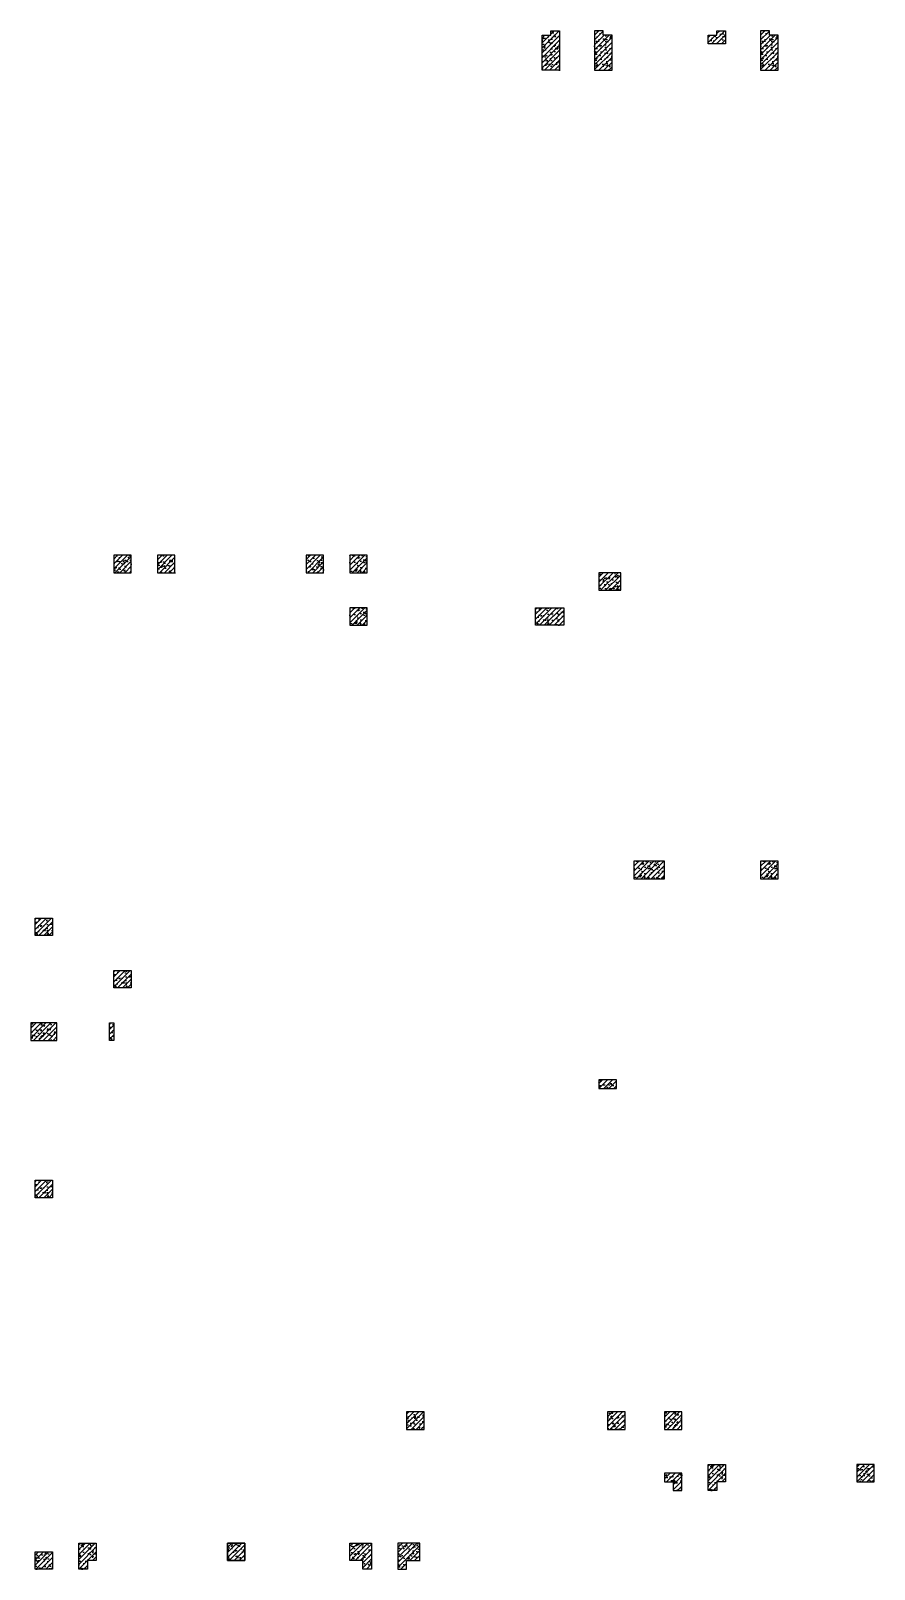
# Model space of a CAD drawing. Extents: x -100030 to 423145, y -43375 to 896525.
# Drawn here: x 402495 to 412145, y 684925 to 702525 of the extents above; entities that cross this region are included whole.
import ezdxf

# ---------------------------------------------------------------- set-up
doc = ezdxf.new("R2010")
doc.units = 0
doc.header["$LTSCALE"] = 500
for name, color, linetype in [('C-XREF-EXT', 7, 'CONTINUOUS'), ('S_CONS_COLU', 200, 'CONTINUOUS'), ('S_CONS_COLU_HACH', 7, 'CONTINUOUS')]:
    doc.layers.add(name, color=color, linetype=linetype)
pattern_1 = [(45, (-349752.515, -306148.228), (-28.2842712, 28.2842712), []), (50, (-349752.52, -306148.23), (143.452037, -12.550427), [15, -165]), (355, (-349752.52, -306148.23), (-27.750267, 150.438427), [12, -132]), (100.4514, (-349740.56, -306149.27), (115.701876, 137.88791), [12.74804, -140.228422]), (46.1842, (-349752.52, -306108.23), (213.44821, -33.1038), [22.5, -247.5]), (96.6356, (-349734.73, -306110.99), (186.93254, 194.82357), [19.12206, -210.3426]), (351.1842, (-349752.52, -306108.23), (186.93239, 194.82372), [18, -198]), (21, (-349732.52, -306118.23), (119.38141, -80.523778), [15, -165]), (326, (-349732.52, -306118.23), (48.663066, 145.03001), [12, -132]), (71.4514, (-349722.57, -306124.94), (168.044526, 64.5061), [12.74804, -140.228422]), (37.5, (-349752.515, -306148.23), (2.431971, 66.578771), [0, -130.4, 0, -134, 0, -132.5]), (7.5, (-349752.515, -306148.23), (52.613907, 78.882342), [0, -76.4, 0, -127.4, 0, -50.5]), (327.5, (-349797.115, -306148.23), (106.764487, -4.5109743), [0, -50, 0, -156, 0, -207]), (317.5, (-349817.12, -306148.23), (116.637234, 20.020996), [0, -65, 0, -103.6, 0, -147])]
pattern_2 = [(45, (-372895.49, -795224.866), (-28.2842712, 28.2842712), []), (50, (-372895.49, -795224.87), (143.452037, -12.550427), [15, -165]), (355, (-372895.49, -795224.87), (-27.750267, 150.438427), [12, -132]), (100.4514, (-372883.53, -795225.91), (115.701876, 137.887908), [12.748038, -140.228422]), (46.1842, (-372895.49, -795184.87), (213.44821, -33.103803), [22.5, -247.5]), (96.6356, (-372877.7, -795187.62), (186.93254, 194.823574), [19.12206, -210.3426]), (351.1842, (-372895.49, -795184.87), (186.93239, 194.82372), [18, -198]), (21, (-372875.49, -795194.87), (119.38141, -80.523778), [15, -165]), (326, (-372875.49, -795194.87), (48.663066, 145.03001), [12, -132]), (71.4514, (-372865.54, -795201.58), (168.044526, 64.5061), [12.748038, -140.228422]), (37.5, (-372895.49, -795224.866), (2.431971, 66.5787708), [0, -130.4, 0, -134, 0, -132.5]), (7.5, (-372895.49, -795224.866), (52.6139075, 78.8823424), [0, -76.4, 0, -127.4, 0, -50.5]), (327.5, (-372940.09, -795224.866), (106.7644872, -4.5109743), [0, -50, 0, -156, 0, -207]), (317.5, (-372960.09, -795224.87), (116.637234, 20.020996), [0, -65, 0, -103.6, 0, -147])]
pattern_3 = [(45, (-388795.49, -795224.866), (-28.2842712, 28.2842712), []), (50, (-388795.49, -795224.87), (143.452037, -12.550427), [15, -165]), (355, (-388795.49, -795224.87), (-27.750267, 150.438427), [12, -132]), (100.4514, (-388783.53, -795225.91), (115.701876, 137.887908), [12.748038, -140.228422]), (46.1842, (-388795.49, -795184.87), (213.44821, -33.103803), [22.5, -247.5]), (96.6356, (-388777.7, -795187.62), (186.93254, 194.823574), [19.12206, -210.3426]), (351.1842, (-388795.49, -795184.87), (186.93239, 194.82372), [18, -198]), (21, (-388775.49, -795194.87), (119.38141, -80.523778), [15, -165]), (326, (-388775.49, -795194.87), (48.663066, 145.03001), [12, -132]), (71.4514, (-388765.54, -795201.58), (168.044526, 64.5061), [12.748038, -140.228422]), (37.5, (-388795.49, -795224.866), (2.431971, 66.5787708), [0, -130.4, 0, -134, 0, -132.5]), (7.5, (-388795.49, -795224.866), (52.6139075, 78.8823424), [0, -76.4, 0, -127.4, 0, -50.5]), (327.5, (-388840.09, -795224.866), (106.7644872, -4.5109743), [0, -50, 0, -156, 0, -207]), (317.5, (-388860.09, -795224.87), (116.637234, 20.020996), [0, -65, 0, -103.6, 0, -147])]
pattern_4 = [(45, (-400556.205, -789298.508), (-28.2842712, 28.2842712), []), (50, (-400556.2, -789298.51), (143.452037, -12.550427), [15, -165]), (355, (-400556.2, -789298.51), (-27.750267, 150.438427), [12, -132]), (100.4514, (-400544.25, -789299.55), (115.701876, 137.887908), [12.748038, -140.228422]), (46.1842, (-400556.2, -789258.5), (213.44821, -33.103803), [22.5, -247.5]), (96.6356, (-400538.42, -789261.27), (186.93254, 194.823574), [19.12206, -210.3426]), (351.1842, (-400556.2, -789258.5), (186.93239, 194.82372), [18, -198]), (21, (-400536.2, -789268.51), (119.38141, -80.523778), [15, -165]), (326, (-400536.2, -789268.51), (48.663066, 145.03001), [12, -132]), (71.4514, (-400526.26, -789275.22), (168.044526, 64.5061), [12.748038, -140.228422]), (37.5, (-400556.205, -789298.51), (2.431971, 66.5787708), [0, -130.4, 0, -134, 0, -132.5]), (7.5, (-400556.205, -789298.51), (52.6139075, 78.8823424), [0, -76.4, 0, -127.4, 0, -50.5]), (327.5, (-400600.805, -789298.51), (106.7644872, -4.5109743), [0, -50, 0, -156, 0, -207]), (317.5, (-400620.805, -789298.51), (116.637234, 20.020996), [0, -65, 0, -103.6, 0, -147])]

# ---------------------------------------------------------------- blocks, each defined once
blk = doc.blocks.new('A$C1DA66590')
at = {"layer": 'S_CONS_COLU_HACH'}
h = blk.add_hatch(dxfattribs=at)
h.set_pattern_fill('AN31C', color=256, scale=200)
h.set_pattern_definition(pattern_4)
h.paths.add_polyline_path([(19550, 7250), (19650, 7250), (19650, 7300), (19750, 7300), (19750, 6850), (19550, 6850)])
h = blk.add_hatch(dxfattribs=at)
h.set_pattern_fill('AN31C', color=256, scale=200)
h.set_pattern_definition(pattern_4)
h.paths.add_polyline_path([(20350, 7250), (20250, 7250), (20250, 7300), (20150, 7300), (20150, 6850), (20350, 6850)])
h = blk.add_hatch(dxfattribs=at)
h.set_pattern_fill('AN31C', color=256, scale=200)
h.set_pattern_definition([(45, (-399010.857, -789250.773), (-28.2842712, 28.2842712), []), (50, (-399010.86, -789250.77), (143.452037, -12.550427), [15, -165]), (355, (-399010.86, -789250.77), (-27.750267, 150.438427), [12, -132]), (100.4514, (-398998.9, -789251.82), (115.701876, 137.887908), [12.748038, -140.228422]), (46.1842, (-399010.86, -789210.77), (213.44821, -33.103803), [22.5, -247.5]), (96.6356, (-398993.07, -789213.53), (186.93254, 194.823574), [19.12206, -210.3426]), (351.1842, (-399010.86, -789210.77), (186.93239, 194.82372), [18, -198]), (21, (-398990.86, -789220.77), (119.38141, -80.523778), [15, -165]), (326, (-398990.86, -789220.77), (48.663066, 145.03001), [12, -132]), (71.4514, (-398980.91, -789227.48), (168.044526, 64.5061), [12.748038, -140.228422]), (37.5, (-399010.857, -789250.773), (2.431971, 66.5787708), [0, -130.4, 0, -134, 0, -132.5]), (7.5, (-399010.86, -789250.77), (52.6139075, 78.8823424), [0, -76.4, 0, -127.4, 0, -50.5]), (327.5, (-399055.46, -789250.773), (106.7644872, -4.5109743), [0, -50, 0, -156, 0, -207]), (317.5, (-399075.46, -789250.77), (116.637234, 20.020996), [0, -65, 0, -103.6, 0, -147])])
h.paths.add_polyline_path([(21450, 7150), (21450, 7250), (21550, 7250), (21550, 7300), (21650, 7300), (21650, 7150)])
h = blk.add_hatch(dxfattribs=at)
h.set_pattern_fill('AN31C', color=256, scale=200)
h.set_pattern_definition([(45, (-398656.205, -789298.508), (-28.2842712, 28.2842712), []), (50, (-398656.2, -789298.51), (143.452037, -12.550427), [15, -165]), (355, (-398656.2, -789298.51), (-27.750267, 150.438427), [12, -132]), (100.4514, (-398644.25, -789299.55), (115.701876, 137.887908), [12.748038, -140.228422]), (46.1842, (-398656.2, -789258.5), (213.44821, -33.103803), [22.5, -247.5]), (96.6356, (-398638.42, -789261.27), (186.93254, 194.823574), [19.12206, -210.3426]), (351.1842, (-398656.2, -789258.5), (186.93239, 194.82372), [18, -198]), (21, (-398636.2, -789268.51), (119.38141, -80.523778), [15, -165]), (326, (-398636.2, -789268.51), (48.663066, 145.03001), [12, -132]), (71.4514, (-398626.26, -789275.22), (168.044526, 64.5061), [12.748038, -140.228422]), (37.5, (-398656.205, -789298.51), (2.431971, 66.5787708), [0, -130.4, 0, -134, 0, -132.5]), (7.5, (-398656.205, -789298.51), (52.6139075, 78.8823424), [0, -76.4, 0, -127.4, 0, -50.5]), (327.5, (-398700.805, -789298.51), (106.7644872, -4.5109743), [0, -50, 0, -156, 0, -207]), (317.5, (-398720.805, -789298.51), (116.637234, 20.020996), [0, -65, 0, -103.6, 0, -147])])
h.paths.add_polyline_path([(22250, 7250), (22150, 7250), (22150, 7300), (22050, 7300), (22050, 6850), (22250, 6850)])
h = blk.add_hatch(dxfattribs=at)
h.set_pattern_fill('AN31C', color=256, scale=200)
h.set_pattern_definition(pattern_2)
h.paths.add_polyline_path([(14850, 1300), (14650, 1300), (14650, 1100), (14850, 1100)])
h = blk.add_hatch(dxfattribs=at)
h.set_pattern_fill('AN31C', color=256, scale=200)
h.set_pattern_definition(pattern_2)
h.paths.add_polyline_path([(15350, 1300), (15150, 1300), (15150, 1100), (15350, 1100)])
h = blk.add_hatch(dxfattribs=at)
h.set_pattern_fill('AN31C', color=256, scale=200)
h.set_pattern_definition(pattern_2)
h.paths.add_polyline_path([(17050, 1300), (16850, 1300), (16850, 1100), (17050, 1100)])
h = blk.add_hatch(dxfattribs=at)
h.set_pattern_fill('AN31C', color=256, scale=200)
h.set_pattern_definition(pattern_2)
h.paths.add_polyline_path([(17550, 1300), (17350, 1300), (17350, 1100), (17550, 1100)])
h = blk.add_hatch(dxfattribs=at)
h.set_pattern_fill('AN31C', color=256, scale=200)
h.set_pattern_definition([(45, (-401845.476, -795424.863), (-28.2842712, 28.2842712), []), (50, (-401845.48, -795424.86), (143.452037, -12.550427), [15, -165]), (355, (-401845.48, -795424.86), (-27.750267, 150.438427), [12, -132]), (100.4514, (-401833.52, -795425.91), (115.701876, 137.887908), [12.748038, -140.228422]), (46.1842, (-401845.48, -795384.86), (213.44821, -33.103803), [22.5, -247.5]), (96.6356, (-401827.69, -795387.62), (186.93254, 194.823574), [19.12206, -210.3426]), (351.1842, (-401845.48, -795384.86), (186.93239, 194.82372), [18, -198]), (21, (-401825.48, -795394.86), (119.38141, -80.523778), [15, -165]), (326, (-401825.48, -795394.86), (48.663066, 145.03001), [12, -132]), (71.4514, (-401815.53, -795401.57), (168.044526, 64.5061), [12.748038, -140.228422]), (37.5, (-401845.476, -795424.863), (2.431971, 66.5787708), [0, -130.4, 0, -134, 0, -132.5]), (7.5, (-401845.476, -795424.86), (52.6139075, 78.8823424), [0, -76.4, 0, -127.4, 0, -50.5]), (327.5, (-401890.076, -795424.863), (106.7644872, -4.5109743), [0, -50, 0, -156, 0, -207]), (317.5, (-401910.08, -795424.86), (116.637234, 20.020996), [0, -65, 0, -103.6, 0, -147])])
h.paths.add_polyline_path([(20450, 1100), (20200, 1100), (20200, 900), (20450, 900)])
h = blk.add_hatch(dxfattribs=at)
h.set_pattern_fill('AN31C', color=256, scale=200)
h.set_pattern_definition([(45, (-372895.49, -795824.866), (-28.2842712, 28.2842712), []), (50, (-372895.49, -795824.87), (143.452037, -12.550427), [15, -165]), (355, (-372895.49, -795824.87), (-27.750267, 150.438427), [12, -132]), (100.4514, (-372883.53, -795825.91), (115.701876, 137.887908), [12.748038, -140.228422]), (46.1842, (-372895.49, -795784.87), (213.44821, -33.103803), [22.5, -247.5]), (96.6356, (-372877.7, -795787.62), (186.93254, 194.823574), [19.12206, -210.3426]), (351.1842, (-372895.49, -795784.87), (186.93239, 194.82372), [18, -198]), (21, (-372875.49, -795794.87), (119.38141, -80.523778), [15, -165]), (326, (-372875.49, -795794.87), (48.663066, 145.03001), [12, -132]), (71.4514, (-372865.54, -795801.58), (168.044526, 64.5061), [12.748038, -140.228422]), (37.5, (-372895.49, -795824.866), (2.431971, 66.5787708), [0, -130.4, 0, -134, 0, -132.5]), (7.5, (-372895.49, -795824.866), (52.6139075, 78.8823424), [0, -76.4, 0, -127.4, 0, -50.5]), (327.5, (-372940.09, -795824.866), (106.7644872, -4.5109743), [0, -50, 0, -156, 0, -207]), (317.5, (-372960.09, -795824.87), (116.637234, 20.020996), [0, -65, 0, -103.6, 0, -147])])
h.paths.add_polyline_path([(17550, 700), (17350, 700), (17350, 500), (17550, 500)])
h = blk.add_hatch(dxfattribs=at)
h.set_pattern_fill('AN31C', color=256, scale=200)
h.set_pattern_definition([(45, (-363570.502, -795824.866), (-28.2842712, 28.2842712), []), (50, (-363570.5, -795824.87), (143.452037, -12.550427), [15, -165]), (355, (-363570.5, -795824.87), (-27.750267, 150.438427), [12, -132]), (100.4514, (-363558.55, -795825.91), (115.701876, 137.887908), [12.748038, -140.228422]), (46.1842, (-363570.5, -795784.87), (213.44821, -33.103803), [22.5, -247.5]), (96.6356, (-363552.71, -795787.62), (186.93254, 194.823574), [19.12206, -210.3426]), (351.1842, (-363570.5, -795784.87), (186.93239, 194.82372), [18, -198]), (21, (-363550.5, -795794.87), (119.38141, -80.523778), [15, -165]), (326, (-363550.5, -795794.87), (48.663066, 145.03001), [12, -132]), (71.4514, (-363540.55, -795801.58), (168.044526, 64.5061), [12.748038, -140.228422]), (37.5, (-363570.5, -795824.866), (2.431971, 66.5787708), [0, -130.4, 0, -134, 0, -132.5]), (7.5, (-363570.5, -795824.866), (52.6139075, 78.8823424), [0, -76.4, 0, -127.4, 0, -50.5]), (327.5, (-363615.1, -795824.866), (106.7644872, -4.5109743), [0, -50, 0, -156, 0, -207]), (317.5, (-363635.1, -795824.87), (116.637234, 20.020996), [0, -65, 0, -103.6, 0, -147])])
h.paths.add_polyline_path([(19475, 700), (19800, 700), (19800, 500), (19475, 500)])
h = blk.add_hatch(dxfattribs=at)
h.set_pattern_fill('AN31C', color=256, scale=200)
h.set_pattern_definition([(45, (-369645.477, -798724.866), (-28.2842712, 28.2842712), []), (50, (-369645.48, -798724.87), (143.452037, -12.550427), [15, -165]), (355, (-369645.48, -798724.87), (-27.750267, 150.438427), [12, -132]), (100.4514, (-369633.52, -798725.91), (115.701876, 137.887908), [12.748038, -140.228422]), (46.1842, (-369645.48, -798684.87), (213.44821, -33.103803), [22.5, -247.5]), (96.6356, (-369627.69, -798687.62), (186.93254, 194.823574), [19.12206, -210.3426]), (351.1842, (-369645.48, -798684.87), (186.93239, 194.82372), [18, -198]), (21, (-369625.48, -798694.87), (119.38141, -80.523778), [15, -165]), (326, (-369625.48, -798694.87), (48.663066, 145.03001), [12, -132]), (71.4514, (-369615.53, -798701.58), (168.044526, 64.5061), [12.748038, -140.228422]), (37.5, (-369645.477, -798724.866), (2.431971, 66.5787708), [0, -130.4, 0, -134, 0, -132.5]), (7.5, (-369645.48, -798724.866), (52.6139075, 78.8823424), [0, -76.4, 0, -127.4, 0, -50.5]), (327.5, (-369690.077, -798724.866), (106.7644872, -4.5109743), [0, -50, 0, -156, 0, -207]), (317.5, (-369710.08, -798724.87), (116.637234, 20.020996), [0, -65, 0, -103.6, 0, -147])])
h.paths.add_polyline_path([(20950, -2200), (20600, -2200), (20600, -2400), (20950, -2400)])
h = blk.add_hatch(dxfattribs=at)
h.set_pattern_fill('AN31C', color=256, scale=200)
h.set_pattern_definition([(45, (-368195.476, -798724.866), (-28.2842712, 28.2842712), []), (50, (-368195.48, -798724.87), (143.452037, -12.550427), [15, -165]), (355, (-368195.48, -798724.87), (-27.750267, 150.438427), [12, -132]), (100.4514, (-368183.52, -798725.91), (115.701876, 137.887908), [12.748038, -140.228422]), (46.1842, (-368195.48, -798684.87), (213.44821, -33.103803), [22.5, -247.5]), (96.6356, (-368177.69, -798687.62), (186.93254, 194.823574), [19.12206, -210.3426]), (351.1842, (-368195.48, -798684.87), (186.93239, 194.82372), [18, -198]), (21, (-368175.48, -798694.87), (119.38141, -80.523778), [15, -165]), (326, (-368175.48, -798694.87), (48.663066, 145.03001), [12, -132]), (71.4514, (-368165.53, -798701.58), (168.044526, 64.5061), [12.748038, -140.228422]), (37.5, (-368195.476, -798724.866), (2.431971, 66.5787708), [0, -130.4, 0, -134, 0, -132.5]), (7.5, (-368195.476, -798724.866), (52.6139075, 78.8823424), [0, -76.4, 0, -127.4, 0, -50.5]), (327.5, (-368240.076, -798724.866), (106.7644872, -4.5109743), [0, -50, 0, -156, 0, -207]), (317.5, (-368260.08, -798724.87), (116.637234, 20.020996), [0, -65, 0, -103.6, 0, -147])])
h.paths.add_polyline_path([(22250, -2200), (22050, -2200), (22050, -2400), (22250, -2400)])
h = blk.add_hatch(dxfattribs=at)
h.set_pattern_fill('AN31C', color=256, scale=200)
h.set_pattern_definition([(45, (-369295.5, -799374.866), (-28.2842712, 28.2842712), []), (50, (-369295.5, -799374.87), (143.452037, -12.550427), [15, -165]), (355, (-369295.5, -799374.87), (-27.750267, 150.438427), [12, -132]), (100.4514, (-369283.55, -799375.91), (115.701876, 137.887908), [12.748038, -140.228422]), (46.1842, (-369295.5, -799334.87), (213.44821, -33.103803), [22.5, -247.5]), (96.6356, (-369277.71, -799337.62), (186.93254, 194.823574), [19.12206, -210.3426]), (351.1842, (-369295.5, -799334.87), (186.93239, 194.82372), [18, -198]), (21, (-369275.5, -799344.87), (119.38141, -80.523778), [15, -165]), (326, (-369275.5, -799344.87), (48.663066, 145.03001), [12, -132]), (71.4514, (-369265.55, -799351.58), (168.044526, 64.5061), [12.748038, -140.228422]), (37.5, (-369295.5, -799374.866), (2.431971, 66.5787708), [0, -130.4, 0, -134, 0, -132.5]), (7.5, (-369295.5, -799374.866), (52.6139075, 78.8823424), [0, -76.4, 0, -127.4, 0, -50.5]), (327.5, (-369340.1, -799374.866), (106.7644872, -4.5109743), [0, -50, 0, -156, 0, -207]), (317.5, (-369360.1, -799374.87), (116.637234, 20.020996), [0, -65, 0, -103.6, 0, -147])])
h.paths.add_polyline_path([(13750, -2850), (13950, -2850), (13950, -3050), (13750, -3050)])
h = blk.add_hatch(dxfattribs=at)
h.set_pattern_fill('AN31C', color=256, scale=200)
h.set_pattern_definition([(45, (-368395.5, -799974.868), (-28.2842712, 28.2842712), []), (50, (-368395.5, -799974.87), (143.452037, -12.550427), [15, -165]), (355, (-368395.5, -799974.87), (-27.750267, 150.438427), [12, -132]), (100.4514, (-368383.55, -799975.91), (115.701876, 137.887908), [12.748038, -140.228422]), (46.1842, (-368395.5, -799934.87), (213.44821, -33.103803), [22.5, -247.5]), (96.6356, (-368377.71, -799937.63), (186.93254, 194.823574), [19.12206, -210.3426]), (351.1842, (-368395.5, -799934.87), (186.93239, 194.82372), [18, -198]), (21, (-368375.5, -799944.87), (119.38141, -80.523778), [15, -165]), (326, (-368375.5, -799944.87), (48.663066, 145.03001), [12, -132]), (71.4514, (-368365.55, -799951.58), (168.044526, 64.5061), [12.748038, -140.228422]), (37.5, (-368395.5, -799974.87), (2.431971, 66.5787708), [0, -130.4, 0, -134, 0, -132.5]), (7.5, (-368395.5, -799974.87), (52.6139075, 78.8823424), [0, -76.4, 0, -127.4, 0, -50.5]), (327.5, (-368440.1, -799974.87), (106.7644872, -4.5109743), [0, -50, 0, -156, 0, -207]), (317.5, (-368460.1, -799974.87), (116.637234, 20.020996), [0, -65, 0, -103.6, 0, -147])])
h.paths.add_polyline_path([(14650, -3450), (14850, -3450), (14850, -3650), (14650, -3650)])
h = blk.add_hatch(dxfattribs=at)
h.set_pattern_fill('AN31C', color=256, scale=200)
h.set_pattern_definition([(45, (-396045.49, -790774.865), (-28.2842712, 28.2842712), []), (50, (-396045.49, -790774.87), (143.452037, -12.550427), [15, -165]), (355, (-396045.49, -790774.87), (-27.750267, 150.438427), [12, -132]), (100.4514, (-396033.53, -790775.91), (115.701876, 137.887908), [12.748038, -140.228422]), (46.1842, (-396045.49, -790734.87), (213.44821, -33.103803), [22.5, -247.5]), (96.6356, (-396027.7, -790737.62), (186.93254, 194.823574), [19.12206, -210.3426]), (351.1842, (-396045.49, -790734.87), (186.93239, 194.82372), [18, -198]), (21, (-396025.49, -790744.87), (119.38141, -80.523778), [15, -165]), (326, (-396025.49, -790744.87), (48.663066, 145.03001), [12, -132]), (71.4514, (-396015.54, -790751.58), (168.044526, 64.5061), [12.748038, -140.228422]), (37.5, (-396045.49, -790774.865), (2.431971, 66.5787708), [0, -130.4, 0, -134, 0, -132.5]), (7.5, (-396045.49, -790774.865), (52.6139075, 78.8823424), [0, -76.4, 0, -127.4, 0, -50.5]), (327.5, (-396090.09, -790774.865), (106.7644872, -4.5109743), [0, -50, 0, -156, 0, -207]), (317.5, (-396110.09, -790774.865), (116.637234, 20.020996), [0, -65, 0, -103.6, 0, -147])])
h.paths.add_polyline_path([(14000, -4050), (13700, -4050), (13700, -4250), (14000, -4250)])
h = blk.add_hatch(dxfattribs=at)
h.set_pattern_fill('AN31C', color=256, scale=200)
h.set_pattern_definition([(45, (-368445.5, -800574.866), (-28.2842712, 28.2842712), []), (50, (-368445.5, -800574.87), (143.452037, -12.550427), [15, -165]), (355, (-368445.5, -800574.87), (-27.750267, 150.438427), [12, -132]), (100.4514, (-368433.55, -800575.91), (115.701876, 137.887908), [12.748038, -140.228422]), (46.1842, (-368445.5, -800534.87), (213.44821, -33.103803), [22.5, -247.5]), (96.6356, (-368427.71, -800537.62), (186.93254, 194.823574), [19.12206, -210.3426]), (351.1842, (-368445.5, -800534.87), (186.93239, 194.82372), [18, -198]), (21, (-368425.5, -800544.87), (119.38141, -80.523778), [15, -165]), (326, (-368425.5, -800544.87), (48.663066, 145.03001), [12, -132]), (71.4514, (-368415.55, -800551.58), (168.044526, 64.5061), [12.748038, -140.228422]), (37.5, (-368445.5, -800574.866), (2.431971, 66.5787708), [0, -130.4, 0, -134, 0, -132.5]), (7.5, (-368445.5, -800574.866), (52.6139075, 78.8823424), [0, -76.4, 0, -127.4, 0, -50.5]), (327.5, (-368490.1, -800574.866), (106.7644872, -4.5109743), [0, -50, 0, -156, 0, -207]), (317.5, (-368510.1, -800574.87), (116.637234, 20.020996), [0, -65, 0, -103.6, 0, -147])])
h.paths.add_polyline_path([(14600, -4050), (14650, -4050), (14650, -4250), (14600, -4250)])
h = blk.add_hatch(dxfattribs=at)
h.set_pattern_fill('AN31C', color=256, scale=200)
h.set_pattern_definition([(45, (-377045.49, -789824.866), (-28.2842712, 28.2842712), []), (50, (-377045.49, -789824.87), (143.452037, -12.550427), [15, -165]), (355, (-377045.49, -789824.87), (-27.750267, 150.438427), [12, -132]), (100.4514, (-377033.54, -789825.91), (115.701876, 137.887908), [12.748038, -140.228422]), (46.1842, (-377045.49, -789784.87), (213.44821, -33.103803), [22.5, -247.5]), (96.6356, (-377027.7, -789787.62), (186.93254, 194.823574), [19.12206, -210.3426]), (351.1842, (-377045.5, -789784.87), (186.93239, 194.82372), [18, -198]), (21, (-377025.49, -789794.87), (119.38141, -80.523778), [15, -165]), (326, (-377025.49, -789794.87), (48.663066, 145.03001), [12, -132]), (71.4514, (-377015.54, -789801.58), (168.044526, 64.5061), [12.748038, -140.228422]), (37.5, (-377045.49, -789824.866), (2.431971, 66.5787708), [0, -130.4, 0, -134, 0, -132.5]), (7.5, (-377045.49, -789824.866), (52.6139075, 78.8823424), [0, -76.4, 0, -127.4, 0, -50.5]), (327.5, (-377090.09, -789824.866), (106.7644872, -4.5109743), [0, -50, 0, -156, 0, -207]), (317.5, (-377110.09, -789824.87), (116.637234, 20.020996), [0, -65, 0, -103.6, 0, -147])])
h.paths.add_polyline_path([(20400, -4700), (20200, -4700), (20200, -4800), (20400, -4800)])
h = blk.add_hatch(dxfattribs=at)
h.set_pattern_fill('AN31C', color=256, scale=200)
h.set_pattern_definition([(45, (-369295.5, -802374.866), (-28.2842712, 28.2842712), []), (50, (-369295.5, -802374.87), (143.452037, -12.550427), [15, -165]), (355, (-369295.5, -802374.87), (-27.750267, 150.438427), [12, -132]), (100.4514, (-369283.55, -802375.91), (115.701876, 137.887908), [12.748038, -140.228422]), (46.1842, (-369295.5, -802334.87), (213.44821, -33.103803), [22.5, -247.5]), (96.6356, (-369277.71, -802337.62), (186.93254, 194.823574), [19.12206, -210.3426]), (351.1842, (-369295.5, -802334.87), (186.93239, 194.82372), [18, -198]), (21, (-369275.5, -802344.87), (119.38141, -80.523778), [15, -165]), (326, (-369275.5, -802344.87), (48.663066, 145.03001), [12, -132]), (71.4514, (-369265.55, -802351.58), (168.044526, 64.5061), [12.748038, -140.228422]), (37.5, (-369295.5, -802374.866), (2.431971, 66.5787708), [0, -130.4, 0, -134, 0, -132.5]), (7.5, (-369295.5, -802374.866), (52.6139075, 78.8823424), [0, -76.4, 0, -127.4, 0, -50.5]), (327.5, (-369340.1, -802374.866), (106.7644872, -4.5109743), [0, -50, 0, -156, 0, -207]), (317.5, (-369360.1, -802374.87), (116.637234, 20.020996), [0, -65, 0, -103.6, 0, -147])])
h.paths.add_polyline_path([(13750, -5850), (13950, -5850), (13950, -6050), (13750, -6050)])
h = blk.add_hatch(dxfattribs=at)
h.set_pattern_fill('AN31C', color=256, scale=200)
h.set_pattern_definition([(45, (-379845.49, -795224.866), (-28.2842712, 28.2842712), []), (50, (-379845.49, -795224.87), (143.452037, -12.550427), [15, -165]), (355, (-379845.49, -795224.87), (-27.750267, 150.438427), [12, -132]), (100.4514, (-379833.53, -795225.91), (115.701876, 137.887908), [12.748038, -140.228422]), (46.1842, (-379845.49, -795184.87), (213.44821, -33.103803), [22.5, -247.5]), (96.6356, (-379827.7, -795187.62), (186.93254, 194.823574), [19.12206, -210.3426]), (351.1842, (-379845.49, -795184.87), (186.93239, 194.82372), [18, -198]), (21, (-379825.49, -795194.87), (119.38141, -80.523778), [15, -165]), (326, (-379825.49, -795194.87), (48.663066, 145.03001), [12, -132]), (71.4514, (-379815.54, -795201.58), (168.044526, 64.5061), [12.748038, -140.228422]), (37.5, (-379845.49, -795224.866), (2.431971, 66.5787708), [0, -130.4, 0, -134, 0, -132.5]), (7.5, (-379845.49, -795224.866), (52.6139075, 78.8823424), [0, -76.4, 0, -127.4, 0, -50.5]), (327.5, (-379890.09, -795224.866), (106.7644872, -4.5109743), [0, -50, 0, -156, 0, -207]), (317.5, (-379910.09, -795224.87), (116.637234, 20.020996), [0, -65, 0, -103.6, 0, -147])])
h.paths.add_polyline_path([(18200, -8500), (18000, -8500), (18000, -8700), (18200, -8700)])
h = blk.add_hatch(dxfattribs=at)
h.set_pattern_fill('AN31C', color=256, scale=200)
h.set_pattern_definition([(45, (-377145.49, -793724.866), (-28.2842712, 28.2842712), []), (50, (-377145.49, -793724.87), (143.452037, -12.550427), [15, -165]), (355, (-377145.49, -793724.87), (-27.750267, 150.438427), [12, -132]), (100.4514, (-377133.53, -793725.91), (115.701876, 137.887908), [12.748038, -140.228422]), (46.1842, (-377145.49, -793684.87), (213.44821, -33.103803), [22.5, -247.5]), (96.6356, (-377127.7, -793687.62), (186.93254, 194.823574), [19.12206, -210.3426]), (351.1842, (-377145.49, -793684.87), (186.93239, 194.82372), [18, -198]), (21, (-377125.49, -793694.87), (119.38141, -80.523778), [15, -165]), (326, (-377125.49, -793694.87), (48.663066, 145.03001), [12, -132]), (71.4514, (-377115.54, -793701.58), (168.044526, 64.5061), [12.748038, -140.228422]), (37.5, (-377145.49, -793724.866), (2.431971, 66.5787708), [0, -130.4, 0, -134, 0, -132.5]), (7.5, (-377145.49, -793724.866), (52.6139075, 78.8823424), [0, -76.4, 0, -127.4, 0, -50.5]), (327.5, (-377190.09, -793724.866), (106.7644872, -4.5109743), [0, -50, 0, -156, 0, -207]), (317.5, (-377210.09, -793724.87), (116.637234, 20.020996), [0, -65, 0, -103.6, 0, -147])])
h.paths.add_polyline_path([(20500, -8500), (20300, -8500), (20300, -8700), (20500, -8700)])
h = blk.add_hatch(dxfattribs=at)
h.set_pattern_fill('AN31C', color=256, scale=200)
h.set_pattern_definition(pattern_3)
h.paths.add_polyline_path([(21150, -8500), (20950, -8500), (20950, -8700), (21150, -8700)])
h = blk.add_hatch(dxfattribs=at)
h.set_pattern_fill('AN31C', color=256, scale=200)
h.set_pattern_definition([(45, (-325702.515, -305248.228), (-28.2842712, 28.2842712), []), (50, (-325702.52, -305248.23), (143.452037, -12.550427), [15, -165]), (355, (-325702.52, -305248.23), (-27.750267, 150.438427), [12, -132]), (100.4514, (-325690.56, -305249.27), (115.701876, 137.88791), [12.74804, -140.228422]), (46.1842, (-325702.52, -305208.23), (213.44821, -33.1038), [22.5, -247.5]), (96.6356, (-325684.73, -305210.99), (186.93254, 194.82357), [19.12206, -210.3426]), (351.1842, (-325702.52, -305208.23), (186.93239, 194.82372), [18, -198]), (21, (-325682.52, -305218.23), (119.38141, -80.523778), [15, -165]), (326, (-325682.52, -305218.23), (48.663066, 145.03001), [12, -132]), (71.4514, (-325672.57, -305224.94), (168.044526, 64.5061), [12.74804, -140.228422]), (37.5, (-325702.515, -305248.23), (2.431971, 66.578771), [0, -130.4, 0, -134, 0, -132.5]), (7.5, (-325702.515, -305248.23), (52.613907, 78.882342), [0, -76.4, 0, -127.4, 0, -50.5]), (327.5, (-325747.115, -305248.23), (106.764487, -4.5109743), [0, -50, 0, -156, 0, -207]), (317.5, (-325767.12, -305248.23), (116.637234, 20.020996), [0, -65, 0, -103.6, 0, -147])])
h.paths.add_polyline_path([(21550, -9400), (21450, -9400), (21450, -9100), (21650, -9100), (21650, -9300), (21550, -9300)])
h = blk.add_hatch(dxfattribs=at)
h.set_pattern_fill('AN31C', color=256, scale=200)
h.set_pattern_definition(pattern_3)
h.paths.add_polyline_path([(23350, -9100), (23150, -9100), (23150, -9300), (23350, -9300)])
h = blk.add_hatch(dxfattribs=at)
h.set_pattern_fill('AN31C', color=256, scale=200)
h.set_pattern_definition([(45, (-325602.515, -305248.228), (-28.2842712, 28.2842712), []), (50, (-325602.52, -305248.23), (143.452037, -12.550427), [15, -165]), (355, (-325602.52, -305248.23), (-27.750267, 150.438427), [12, -132]), (100.4514, (-325590.56, -305249.27), (115.701876, 137.88791), [12.74804, -140.228422]), (46.1842, (-325602.52, -305208.23), (213.44821, -33.1038), [22.5, -247.5]), (96.6356, (-325584.73, -305210.99), (186.93254, 194.82357), [19.12206, -210.3426]), (351.1842, (-325602.52, -305208.23), (186.93239, 194.82372), [18, -198]), (21, (-325582.52, -305218.23), (119.38141, -80.523778), [15, -165]), (326, (-325582.52, -305218.23), (48.663066, 145.03001), [12, -132]), (71.4514, (-325572.57, -305224.94), (168.044526, 64.5061), [12.74804, -140.228422]), (37.5, (-325602.515, -305248.23), (2.431971, 66.578771), [0, -130.4, 0, -134, 0, -132.5]), (7.5, (-325602.515, -305248.23), (52.613907, 78.882342), [0, -76.4, 0, -127.4, 0, -50.5]), (327.5, (-325647.115, -305248.23), (106.764487, -4.5109743), [0, -50, 0, -156, 0, -207]), (317.5, (-325667.115, -305248.23), (116.637234, 20.020996), [0, -65, 0, -103.6, 0, -147])])
h.paths.add_polyline_path([(21050, -9400), (21150, -9400), (21150, -9200), (20950, -9200), (20950, -9300), (21050, -9300)])
h = blk.add_hatch(dxfattribs=at)
h.set_pattern_fill('AN31C', color=256, scale=200)
h.set_pattern_definition([(45, (-332902.515, -306148.23), (-28.2842712, 28.2842712), []), (50, (-332902.52, -306148.23), (143.452037, -12.550427), [15, -165]), (355, (-332902.52, -306148.23), (-27.750267, 150.438427), [12, -132]), (100.4514, (-332890.56, -306149.27), (115.701876, 137.88791), [12.74804, -140.228422]), (46.1842, (-332902.52, -306108.23), (213.44821, -33.1038), [22.5, -247.5]), (96.6356, (-332884.73, -306110.99), (186.93254, 194.82357), [19.12206, -210.3426]), (351.1842, (-332902.52, -306108.23), (186.93239, 194.82372), [18, -198]), (21, (-332882.52, -306118.23), (119.38141, -80.523778), [15, -165]), (326, (-332882.52, -306118.23), (48.663066, 145.03001), [12, -132]), (71.4514, (-332872.57, -306124.94), (168.044526, 64.5061), [12.74804, -140.228422]), (37.5, (-332902.515, -306148.23), (2.431971, 66.578771), [0, -130.4, 0, -134, 0, -132.5]), (7.5, (-332902.515, -306148.23), (52.613907, 78.882342), [0, -76.4, 0, -127.4, 0, -50.5]), (327.5, (-332947.115, -306148.23), (106.764487, -4.5109743), [0, -50, 0, -156, 0, -207]), (317.5, (-332967.12, -306148.23), (116.637234, 20.020996), [0, -65, 0, -103.6, 0, -147])])
h.paths.add_polyline_path([(14350, -10300), (14250, -10300), (14250, -10000), (14450, -10000), (14450, -10200), (14350, -10200)])
h = blk.add_hatch(dxfattribs=at)
h.set_pattern_fill('AN31C', color=256, scale=200)
h.set_pattern_definition([(45, (-377795.49, -796724.866), (-28.2842712, 28.2842712), []), (50, (-377795.49, -796724.87), (143.452037, -12.550427), [15, -165]), (355, (-377795.49, -796724.87), (-27.750267, 150.438427), [12, -132]), (100.4514, (-377783.53, -796725.91), (115.701876, 137.887908), [12.748038, -140.228422]), (46.1842, (-377795.49, -796684.87), (213.44821, -33.103803), [22.5, -247.5]), (96.6356, (-377777.7, -796687.62), (186.93254, 194.823574), [19.12206, -210.3426]), (351.1842, (-377795.49, -796684.87), (186.93239, 194.82372), [18, -198]), (21, (-377775.49, -796694.87), (119.38141, -80.523778), [15, -165]), (326, (-377775.49, -796694.87), (48.663066, 145.03001), [12, -132]), (71.4514, (-377765.54, -796701.58), (168.044526, 64.5061), [12.748038, -140.228422]), (37.5, (-377795.49, -796724.866), (2.431971, 66.5787708), [0, -130.4, 0, -134, 0, -132.5]), (7.5, (-377795.49, -796724.866), (52.6139075, 78.8823424), [0, -76.4, 0, -127.4, 0, -50.5]), (327.5, (-377840.09, -796724.866), (106.7644872, -4.5109743), [0, -50, 0, -156, 0, -207]), (317.5, (-377860.09, -796724.87), (116.637234, 20.020996), [0, -65, 0, -103.6, 0, -147])])
h.paths.add_polyline_path([(16150, -10000), (15950, -10000), (15950, -10200), (16150, -10200)])
h = blk.add_hatch(dxfattribs=at)
h.set_pattern_fill('AN31C', color=256, scale=200)
h.set_pattern_definition(pattern_1)
h.paths.add_polyline_path([(17500, -10300), (17500, -10200), (17350, -10200), (17350, -10000), (17600, -10000), (17600, -10300)])
h = blk.add_hatch(dxfattribs=at)
h.set_pattern_fill('AN31C', color=256, scale=200)
h.set_pattern_definition(pattern_1)
h.paths.add_polyline_path([(18000, -10300), (18000, -10200), (18150, -10200), (18150, -10000), (17900, -10000), (17900, -10300)])
h = blk.add_hatch(dxfattribs=at)
h.set_pattern_fill('AN31C', color=256, scale=200)
h.set_pattern_definition([(45, (-375595.49, -796824.866), (-28.2842712, 28.2842712), []), (50, (-375595.49, -796824.87), (143.452037, -12.550427), [15, -165]), (355, (-375595.49, -796824.87), (-27.750267, 150.438427), [12, -132]), (100.4514, (-375583.53, -796825.91), (115.701876, 137.887908), [12.748038, -140.228422]), (46.1842, (-375595.49, -796784.87), (213.44821, -33.103803), [22.5, -247.5]), (96.6356, (-375577.7, -796787.62), (186.93254, 194.823574), [19.12206, -210.3426]), (351.1842, (-375595.49, -796784.87), (186.93239, 194.82372), [18, -198]), (21, (-375575.49, -796794.87), (119.38141, -80.523778), [15, -165]), (326, (-375575.49, -796794.87), (48.663066, 145.03001), [12, -132]), (71.4514, (-375565.54, -796801.58), (168.044526, 64.5061), [12.748038, -140.228422]), (37.5, (-375595.49, -796824.866), (2.431971, 66.5787708), [0, -130.4, 0, -134, 0, -132.5]), (7.5, (-375595.49, -796824.866), (52.6139075, 78.8823424), [0, -76.4, 0, -127.4, 0, -50.5]), (327.5, (-375640.09, -796824.866), (106.7644872, -4.5109743), [0, -50, 0, -156, 0, -207]), (317.5, (-375660.09, -796824.87), (116.637234, 20.020996), [0, -65, 0, -103.6, 0, -147])])
h.paths.add_polyline_path([(13750, -10100), (13950, -10100), (13950, -10300), (13750, -10300)])
at = {"layer": 'S_CONS_COLU'}
for points in [[(19550, 7250), (19650, 7250), (19650, 7300), (19750, 7300), (19750, 6850), (19550, 6850)], [(20350, 7250), (20250, 7250), (20250, 7300), (20150, 7300), (20150, 6850), (20350, 6850)], [(21450, 7150), (21450, 7250), (21550, 7250), (21550, 7300), (21650, 7300), (21650, 7150)], [(22250, 7250), (22150, 7250), (22150, 7300), (22050, 7300), (22050, 6850), (22250, 6850)], [(14850, 1300), (14650, 1300), (14650, 1100), (14850, 1100)], [(15350, 1300), (15150, 1300), (15150, 1100), (15350, 1100)], [(17050, 1300), (16850, 1300), (16850, 1100), (17050, 1100)], [(17550, 1300), (17350, 1300), (17350, 1100), (17550, 1100)], [(20450, 1100), (20200, 1100), (20200, 900), (20450, 900)], [(17550, 700), (17350, 700), (17350, 500), (17550, 500)], [(19475, 700), (19800, 700), (19800, 500), (19475, 500)], [(20950, -2200), (20600, -2200), (20600, -2400), (20950, -2400)], [(22250, -2200), (22050, -2200), (22050, -2400), (22250, -2400)], [(13750, -2850), (13950, -2850), (13950, -3050), (13750, -3050)], [(14650, -3450), (14850, -3450), (14850, -3650), (14650, -3650)], [(14000, -4050), (13700, -4050), (13700, -4250), (14000, -4250)], [(20400, -4700), (20200, -4700), (20200, -4800), (20400, -4800)], [(13750, -5850), (13950, -5850), (13950, -6050), (13750, -6050)], [(18200, -8500), (18000, -8500), (18000, -8700), (18200, -8700)], [(20500, -8500), (20300, -8500), (20300, -8700), (20500, -8700)], [(21150, -8500), (20950, -8500), (20950, -8700), (21150, -8700)], [(21550, -9400), (21450, -9400), (21450, -9100), (21650, -9100), (21650, -9300), (21550, -9300)], [(23350, -9100), (23150, -9100), (23150, -9300), (23350, -9300)], [(21050, -9400), (21150, -9400), (21150, -9200), (20950, -9200), (20950, -9300), (21050, -9300)], [(14350, -10300), (14250, -10300), (14250, -10000), (14450, -10000), (14450, -10200), (14350, -10200)], [(16150, -10000), (15950, -10000), (15950, -10200), (16150, -10200)], [(15950, -10000), (16150, -10000), (16150, -10200), (15950, -10200)], [(17500, -10300), (17500, -10200), (17350, -10200), (17350, -10000), (17600, -10000), (17600, -10300)], [(18000, -10300), (18000, -10200), (18150, -10200), (18150, -10000), (17900, -10000), (17900, -10300)], [(13750, -10100), (13950, -10100), (13950, -10300), (13750, -10300)]]:
    blk.add_lwpolyline(points, close=True, dxfattribs=at)
at = {"layer": 'S_CONS_COLU', "elevation": 0}
blk.add_lwpolyline([(14600, -4050), (14650, -4050), (14650, -4250), (14600, -4250)], close=True, dxfattribs=at)

msp = doc.modelspace()

# ---------------------------------------------------------------- block references
at = {"layer": 'C-XREF-EXT'}
msp.add_blockref('A$C1DA66590', (388795.4875, 695224.8661), dxfattribs=at)

doc.saveas('drawing.dxf')
